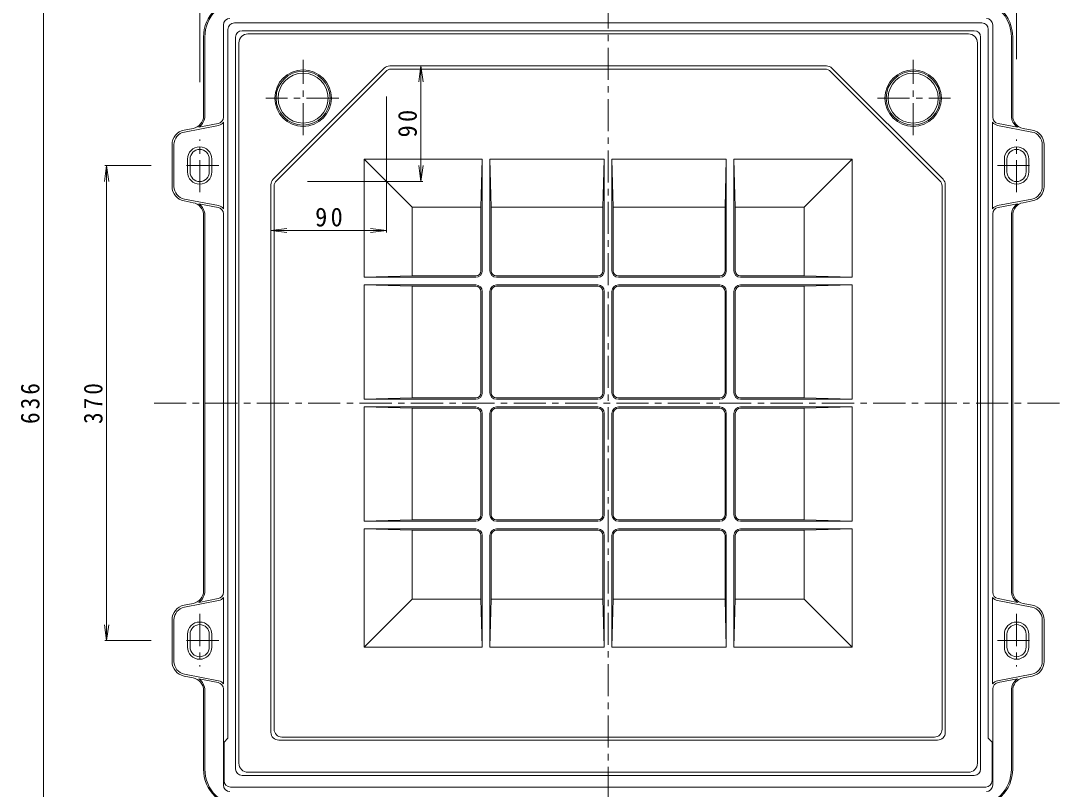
# Model space of a CAD drawing. Units: millimetres, scale not verified. Extents: x -960 to 836, y -688 to 698.
# Drawn here: x -778 to 33, y -373 to 225 of the extents above; entities that cross this region are included whole.
import ezdxf

# ---------------------------------------------------------------- set-up
doc = ezdxf.new("R2010")
doc.units = ezdxf.units.MM
doc.header["$LTSCALE"] = 5
doc.linetypes.add('CHAIN1', pattern=[8, 5, -1, 1, -1])
for name, color, linetype, lineweight in [('0-0_通り芯', 3, 'Continuous', 9), ('0-1_躯体', 2, 'Continuous', 9), ('0-4_その他', 7, 'Continuous', 9)]:
    doc.layers.add(name, color=color, linetype=linetype, lineweight=lineweight)
doc.styles.add('ＭＳ ゴシック', font='')
doc.styles.get('ＭＳ ゴシック').set_extended_font_data('MS Gothic')

msp = doc.modelspace()

# ---------------------------------------------------------------- linework, layer by layer
at = {"layer": '0-0_通り芯', "linetype": 'CHAIN1'}
for p, q in [((-320.628, 284.496), (-320.628, -429.017)), ((-558.128, 136.25), (-558.128, 195.049)), ((-83.128, 136.25), (-83.128, 195.049)), ((-530.387, 165.24), (-587.226, 165.24)), ((-110.869, 165.24), (-54.03, 165.24)), ((-674.142, -72.26), (32.885, -72.26))]:
    msp.add_line(p, q, dxfattribs=at)
at = {"layer": '0-0_通り芯'}
for p, q in [((-601.128, 215.24), (-40.128, 215.24)), ((-608.128, 208.24), (-608.128, -352.761)), ((-33.128, 208.24), (-33.128, -352.761)), ((-581.371, 101.997), (-494.885, 188.482)), ((-490.643, 190.24), (-150.613, 190.24)), ((-489.544, 187.803), (-151.712, 187.803)), ((-59.885, 101.997), (-146.371, 188.482)), ((-578.934, 100.898), (-493.787, 186.046)), ((-62.322, 100.898), (-147.47, 186.046)), ((-473.308, 80.419), (-510.628, 117.739)), ((-418.628, 117.739), (-510.628, 117.739)), ((-510.628, 25.74), (-510.628, 117.739)), ((-419.628, 80.419), (-418.628, 117.739)), ((-418.628, 30.74), (-418.628, 117.739)), ((-412.628, 117.739), (-411.628, 80.419)), ((-412.628, 30.74), (-412.628, 117.739)), ((-323.628, 117.739), (-412.628, 117.739)), ((-324.628, 80.419), (-323.628, 117.739)), ((-323.628, 30.74), (-323.628, 117.739)), ((-316.628, 80.419), (-317.628, 117.739)), ((-317.628, 30.74), (-317.628, 117.739)), ((-228.628, 117.739), (-317.628, 117.739)), ((-228.628, 117.739), (-229.628, 80.419)), ((-228.628, 30.74), (-228.628, 117.739)), ((-221.628, 80.419), (-222.628, 117.739)), ((-222.628, 30.74), (-222.628, 117.739)), ((-167.949, 80.419), (-130.628, 117.739)), ((-583.128, -328.761), (-583.128, 97.754)), ((-58.128, -328.761), (-58.128, 97.754)), ((-580.691, -326.324), (-580.691, 96.655)), ((-60.565, -326.324), (-60.565, 96.655)), ((-419.628, 80.419), (-473.308, 80.419)), ((-419.628, 30.74), (-419.628, 80.419)), ((-324.628, 80.419), (-411.628, 80.419)), ((-411.628, 30.74), (-411.628, 80.419)), ((-324.628, 30.74), (-324.628, 80.419)), ((-316.628, 80.419), (-229.628, 80.419)), ((-316.628, 30.74), (-316.628, 80.419)), ((-229.628, 30.74), (-229.628, 80.419)), ((-221.628, 80.419), (-167.949, 80.419)), ((-221.628, 30.74), (-221.628, 80.419)), ((-423.628, 25.74), (-510.628, 25.74)), ((-423.628, 26.74), (-473.308, 26.74)), ((-407.628, 26.74), (-328.628, 26.74)), ((-328.628, 25.74), (-407.628, 25.74)), ((-233.628, 26.74), (-312.628, 26.74)), ((-312.628, 25.74), (-233.628, 25.74)), ((-217.628, 26.74), (-167.949, 26.74)), ((-217.628, 25.74), (-130.628, 25.74)), ((-473.308, 18.74), (-510.628, 19.74)), ((-423.628, 19.74), (-510.628, 19.74)), ((-510.628, -69.26), (-510.628, 19.74)), ((-473.308, -68.26), (-473.308, 18.74)), ((-423.628, 18.74), (-473.308, 18.74)), ((-328.628, 19.74), (-407.628, 19.74)), ((-407.628, 18.74), (-328.628, 18.74)), ((-312.628, 19.74), (-233.628, 19.74)), ((-233.628, 18.74), (-312.628, 18.74)), ((-217.628, 19.74), (-130.628, 19.74)), ((-217.628, 18.74), (-167.949, 18.74)), ((-167.949, 18.74), (-130.628, 19.74)), ((-167.949, -68.26), (-167.949, 18.74)), ((-130.628, -69.26), (-130.628, 19.74)), ((-419.628, 14.74), (-419.628, -64.26)), ((-418.628, -64.26), (-418.628, 14.74)), ((-412.628, -64.26), (-412.628, 14.74)), ((-411.628, 14.74), (-411.628, -64.26)), ((-324.628, -64.26), (-324.628, 14.74)), ((-323.628, -64.26), (-323.628, 14.74)), ((-317.628, -64.26), (-317.628, 14.74)), ((-316.628, -64.26), (-316.628, 14.74)), ((-229.628, 14.74), (-229.628, -64.26)), ((-228.628, -64.26), (-228.628, 14.74)), ((-222.628, -64.26), (-222.628, 14.74)), ((-221.628, 14.74), (-221.628, -64.26)), ((-473.308, -68.26), (-510.628, -69.26)), ((-423.628, -69.26), (-510.628, -69.26)), ((-423.628, -68.26), (-473.308, -68.26)), ((-407.628, -68.26), (-328.628, -68.26)), ((-407.628, -69.26), (-328.628, -69.26)), ((-233.628, -68.26), (-312.628, -68.26)), ((-233.628, -69.26), (-312.628, -69.26)), ((-217.628, -68.26), (-167.949, -68.26)), ((-217.628, -69.26), (-130.628, -69.26)), ((-167.949, -68.26), (-130.628, -69.26)), ((-473.308, -76.26), (-510.628, -75.26)), ((-423.628, -75.26), (-510.628, -75.26)), ((-510.628, -164.26), (-510.628, -75.26)), ((-473.308, -76.26), (-473.308, -163.26)), ((-423.628, -76.26), (-473.308, -76.26)), ((-419.628, -159.26), (-419.628, -80.26)), ((-418.628, -80.26), (-418.628, -159.26)), ((-412.628, -80.26), (-412.628, -159.26)), ((-411.628, -159.26), (-411.628, -80.26)), ((-407.628, -75.26), (-328.628, -75.26)), ((-407.628, -76.26), (-328.628, -76.26)), ((-324.628, -80.26), (-324.628, -159.26)), ((-323.628, -80.26), (-323.628, -159.26)), ((-317.628, -80.26), (-317.628, -159.26)), ((-316.628, -80.26), (-316.628, -159.26)), ((-233.628, -75.26), (-312.628, -75.26)), ((-233.628, -76.26), (-312.628, -76.26)), ((-229.628, -159.26), (-229.628, -80.26)), ((-228.628, -80.26), (-228.628, -159.26)), ((-222.628, -80.26), (-222.628, -159.26)), ((-221.628, -159.26), (-221.628, -80.26)), ((-217.628, -75.26), (-130.628, -75.26)), ((-217.628, -76.26), (-167.949, -76.26)), ((-167.949, -76.26), (-130.628, -75.26)), ((-167.949, -76.26), (-167.949, -163.26)), ((-130.628, -164.26), (-130.628, -75.26)), ((-473.308, -163.26), (-510.628, -164.26)), ((-423.628, -164.26), (-510.628, -164.26)), ((-423.628, -170.26), (-510.628, -170.26)), ((-510.628, -262.26), (-510.628, -170.26)), ((-423.628, -163.26), (-473.308, -163.26)), ((-407.628, -163.26), (-328.628, -163.26)), ((-328.628, -164.26), (-407.628, -164.26)), ((-328.628, -170.26), (-407.628, -170.26)), ((-233.628, -163.26), (-312.628, -163.26)), ((-312.628, -164.26), (-233.628, -164.26)), ((-312.628, -170.26), (-233.628, -170.26)), ((-217.628, -163.26), (-167.949, -163.26)), ((-217.628, -164.26), (-130.628, -164.26)), ((-217.628, -170.26), (-130.628, -170.26)), ((-167.949, -163.26), (-130.628, -164.26)), ((-130.628, -262.26), (-130.628, -170.26)), ((-423.628, -171.26), (-473.308, -171.26)), ((-419.628, -175.26), (-419.628, -224.94)), ((-418.628, -175.26), (-418.628, -262.26)), ((-412.628, -175.26), (-412.628, -262.26)), ((-411.628, -175.26), (-411.628, -224.94)), ((-407.628, -171.26), (-328.628, -171.26)), ((-324.628, -175.26), (-324.628, -224.94)), ((-323.628, -175.26), (-323.628, -262.26)), ((-317.628, -175.26), (-317.628, -262.26)), ((-316.628, -175.26), (-316.628, -224.94)), ((-233.628, -171.26), (-312.628, -171.26)), ((-229.628, -175.26), (-229.628, -224.94)), ((-228.628, -175.26), (-228.628, -262.26)), ((-222.628, -175.26), (-222.628, -262.26)), ((-221.628, -175.26), (-221.628, -224.94)), ((-217.628, -171.26), (-167.949, -171.26)), ((-473.308, -224.94), (-510.628, -262.26)), ((-419.628, -224.94), (-473.308, -224.94)), ((-419.628, -224.94), (-418.628, -262.26)), ((-412.628, -262.26), (-411.628, -224.94)), ((-324.628, -224.94), (-411.628, -224.94)), ((-324.628, -224.94), (-323.628, -262.26)), ((-316.628, -224.94), (-317.628, -262.26)), ((-316.628, -224.94), (-229.628, -224.94)), ((-228.628, -262.26), (-229.628, -224.94)), ((-221.628, -224.94), (-222.628, -262.26)), ((-221.628, -224.94), (-167.949, -224.94)), ((-167.949, -224.94), (-130.628, -262.26)), ((-418.628, -262.26), (-510.628, -262.26)), ((-323.628, -262.26), (-412.628, -262.26)), ((-228.628, -262.26), (-317.628, -262.26)), ((-130.628, -262.26), (-222.628, -262.26)), ((-66.565, -332.324), (-574.691, -332.324)), ((-64.128, -334.761), (-577.128, -334.761)), ((-601.128, -359.761), (-40.128, -359.761))]:
    msp.add_line(p, q, dxfattribs=at)
for points in [[(-130.628, 25.74), (-130.628, 117.739), (-222.628, 117.739)], [(-510.628, 25.74), (-473.308, 26.74), (-473.308, 80.419)], [(-130.628, 25.74), (-167.949, 26.74), (-167.949, 80.419)], [(-510.628, -170.26), (-473.308, -171.26), (-473.308, -224.94)], [(-130.628, -170.26), (-167.949, -171.26), (-167.949, -224.94)]]:
    msp.add_lwpolyline(points, dxfattribs=at)
for centre, radius in [((-558.128, 165.24), 22), ((-83.128, 165.24), 22), ((-558.128, 165.24), 21), ((-558.128, 165.24), 19.5), ((-83.128, 165.24), 21), ((-83.128, 165.24), 19.5)]:
    msp.add_circle(centre, radius, dxfattribs=at)
for centre, radius, start, end in [((-601.128, 208.24), 7, 90, 180), ((-40.128, 208.24), 7, 0, 90), ((-490.643, 184.24), 6, 90, 134.99933), ((-489.544, 181.803), 6, 90, 134.99933), ((-151.712, 181.803), 6, 45.00067, 90), ((-150.613, 184.24), 6, 45.00067, 90), ((-577.128, 97.754), 6, 135.00034, 180), ((-574.691, 96.655), 6, 135.00034, 180), ((-66.565, 96.655), 6, 0, 44.99966), ((-64.128, 97.754), 6, 0, 44.99966), ((-423.628, 30.74), 4, 270, 0), ((-423.628, 30.74), 5, 270, 0), ((-407.628, 30.74), 5, 180, 270), ((-407.628, 30.74), 4, 180, 270), ((-328.628, 30.74), 4, 270, 0), ((-328.628, 30.74), 5, 270, 0), ((-312.628, 30.74), 5, 180, 270), ((-312.628, 30.74), 4, 180, 270), ((-233.628, 30.74), 4, 270, 0), ((-233.628, 30.74), 5, 270, 0), ((-217.628, 30.74), 5, 180, 270), ((-217.628, 30.74), 4, 180, 270), ((-423.628, 14.74), 5, 0, 90), ((-423.628, 14.74), 4, 0, 90), ((-407.628, 14.74), 5, 90, 180), ((-407.628, 14.74), 4, 90, 180), ((-328.628, 14.74), 5, 0, 90), ((-328.628, 14.74), 4, 0, 90), ((-312.628, 14.74), 5, 90, 180), ((-312.628, 14.74), 4, 90, 180), ((-233.628, 14.74), 5, 0, 90), ((-233.628, 14.74), 4, 0, 90), ((-217.628, 14.74), 5, 90, 180), ((-217.628, 14.74), 4, 90, 180), ((-423.628, -64.26), 4, 270, 0), ((-423.628, -64.26), 5, 270, 0), ((-407.628, -64.26), 5, 180, 270), ((-407.628, -64.26), 4, 180, 270), ((-328.628, -64.26), 4, 270, 0), ((-328.628, -64.26), 5, 270, 0), ((-312.628, -64.26), 5, 180, 270), ((-312.628, -64.26), 4, 180, 270), ((-233.628, -64.26), 4, 270, 0), ((-233.628, -64.26), 5, 270, 0), ((-217.628, -64.26), 5, 180, 270), ((-217.628, -64.26), 4, 180, 270), ((-423.628, -80.26), 5, 0, 90), ((-423.628, -80.26), 4, 0, 90), ((-407.628, -80.26), 5, 90, 180), ((-407.628, -80.26), 4, 90, 180), ((-328.628, -80.26), 5, 0, 90), ((-328.628, -80.26), 4, 0, 90), ((-312.628, -80.26), 5, 90, 180), ((-312.628, -80.26), 4, 90, 180), ((-233.628, -80.26), 5, 0, 90), ((-233.628, -80.26), 4, 0, 90), ((-217.628, -80.26), 5, 90, 180), ((-217.628, -80.26), 4, 90, 180), ((-423.628, -159.26), 4, 270, 0), ((-423.628, -159.26), 5, 270, 0), ((-407.628, -159.26), 5, 180, 270), ((-407.628, -159.26), 4, 180, 270), ((-328.628, -159.26), 4, 270, 0), ((-328.628, -159.26), 5, 270, 0), ((-312.628, -159.26), 5, 180, 270), ((-312.628, -159.26), 4, 180, 270), ((-233.628, -159.26), 4, 270, 0), ((-233.628, -159.26), 5, 270, 0), ((-217.628, -159.26), 5, 180, 270), ((-217.628, -159.26), 4, 180, 270), ((-423.628, -175.26), 5, 0, 90), ((-407.628, -175.26), 5, 90, 180), ((-328.628, -175.26), 5, 0, 90), ((-312.628, -175.26), 5, 90, 180), ((-233.628, -175.26), 5, 0, 90), ((-217.628, -175.26), 5, 90, 180), ((-423.628, -175.26), 4, 0, 90), ((-407.628, -175.26), 4, 90, 180), ((-328.628, -175.26), 4, 0, 90), ((-312.628, -175.26), 4, 90, 180), ((-233.628, -175.26), 4, 0, 90), ((-217.628, -175.26), 4, 90, 180), ((-577.128, -328.761), 6, 180, 270), ((-574.691, -326.324), 6, 180, 270), ((-66.565, -326.324), 6, 270, 0), ((-64.128, -328.761), 6, 270, 0), ((-601.128, -352.761), 7, 180, 270), ((-40.128, -352.761), 7, 270, 0)]:
    msp.add_arc(centre, radius, start, end, dxfattribs=at)
at = {"layer": '0-1_躯体'}
for p, q in [((-620.128, 222.24), (-620.128, 150.366)), ((-611.628, 223.74), (-29.628, 223.74)), ((-21.128, 222.24), (-21.128, 150.366)), ((-635.628, 212.74), (-635.628, 151.334)), ((-634.628, 212.74), (-634.628, 151.334)), ((-616.628, 218.74), (-616.628, -333.26)), ((-610.628, 212.74), (-610.628, -357.26)), ((-605.628, 217.74), (-35.628, 217.74)), ((-30.628, 212.74), (-30.628, -357.26)), ((-24.628, 218.74), (-24.628, -333.26)), ((-6.628, 212.74), (-6.628, 151.334)), ((-5.628, 212.74), (-5.628, 151.334)), ((-619.989, 146.386), (-619.989, 79.094)), ((-21.267, 146.386), (-21.267, 79.094)), ((-643.729, 141.675), (-650.812, 140.305)), ((-650.527, 138.833), (-623.894, 143.984)), ((-624.179, 145.457), (-639.23, 142.546)), ((9.271, 138.833), (-17.363, 143.984)), ((-17.078, 145.457), (-2.026, 142.546)), ((2.473, 141.675), (9.556, 140.305)), ((-660.128, 129.015), (-660.128, 96.464)), ((-658.628, 129.015), (-658.628, 96.464)), ((17.372, 129.015), (17.372, 96.464)), ((18.872, 129.015), (18.872, 96.464)), ((-648.128, 107.74), (-648.128, 117.739)), ((-646.128, 107.74), (-646.128, 117.739)), ((-631.128, 107.74), (-631.128, 117.739)), ((-629.128, 107.74), (-629.128, 117.739)), ((-12.128, 107.74), (-12.128, 117.739)), ((-10.128, 107.74), (-10.128, 117.739)), ((4.872, 107.74), (4.872, 117.739)), ((6.872, 107.74), (6.872, 117.739)), ((-643.729, 83.804), (-650.812, 85.174)), ((-650.527, 86.646), (-623.894, 81.495)), ((-624.179, 80.022), (-639.23, 82.934)), ((9.271, 86.646), (-17.363, 81.495)), ((-17.078, 80.022), (-2.026, 82.934)), ((2.473, 83.804), (9.556, 85.174)), ((-635.628, 74.145), (-635.628, -218.666)), ((-634.628, 74.145), (-634.628, -218.666)), ((-620.128, 75.113), (-620.128, -219.634)), ((-21.128, 75.113), (-21.128, -219.634)), ((-6.628, 74.145), (-6.628, -218.666)), ((-5.628, 74.145), (-5.628, -218.666)), ((-650.527, -231.167), (-623.894, -226.016)), ((-624.179, -224.543), (-639.23, -227.454)), ((-619.989, -290.906), (-619.989, -223.614)), ((-21.267, -290.906), (-21.267, -223.614)), ((9.271, -231.167), (-17.363, -226.016)), ((-17.078, -224.543), (-2.026, -227.454)), ((-643.729, -228.325), (-650.812, -229.694)), ((2.473, -228.325), (9.556, -229.694)), ((-660.128, -273.536), (-660.128, -240.985)), ((-658.628, -273.536), (-658.628, -240.985)), ((17.372, -273.536), (17.372, -240.985)), ((18.872, -273.536), (18.872, -240.985)), ((-648.128, -252.26), (-648.128, -262.26)), ((-646.128, -252.26), (-646.128, -262.26)), ((-631.128, -252.26), (-631.128, -262.26)), ((-629.128, -252.26), (-629.128, -262.26)), ((-12.128, -252.26), (-12.128, -262.26)), ((-10.128, -252.26), (-10.128, -262.26)), ((4.872, -252.26), (4.872, -262.26)), ((6.872, -252.26), (6.872, -262.26)), ((-650.527, -283.354), (-623.894, -288.505)), ((9.271, -283.354), (-17.363, -288.505)), ((-643.729, -286.196), (-650.812, -284.826)), ((-624.179, -289.978), (-639.23, -287.066)), ((-17.078, -289.978), (-2.026, -287.066)), ((2.473, -286.196), (9.556, -284.826)), ((-635.628, -357.26), (-635.628, -295.855)), ((-634.628, -357.26), (-634.628, -295.855)), ((-620.128, -369.76), (-620.128, -294.887)), ((-21.128, -369.76), (-21.128, -294.887)), ((-6.628, -357.26), (-6.628, -295.855)), ((-5.628, -357.26), (-5.628, -295.855)), ((-619.628, -336.26), (-616.628, -333.26)), ((-619.628, -336.26), (-619.628, -366.26)), ((-21.628, -336.26), (-24.628, -333.26)), ((-21.628, -336.26), (-21.628, -366.26)), ((-605.628, -362.26), (-35.628, -362.26)), ((-614.628, -371.26), (-26.628, -371.26))]:
    msp.add_line(p, q, dxfattribs=at)
at = {"layer": '0-1_躯体', "linetype": 'CHAIN1'}
for p, q in [((-638.628, 91.929), (-638.628, 132.874)), ((-2.628, 91.929), (-2.628, 132.874)), ((-623.827, 112.74), (-653.787, 112.74)), ((-17.429, 112.74), (12.531, 112.74)), ((-638.628, -236.45), (-638.628, -277.395)), ((-2.628, -236.45), (-2.628, -277.395)), ((-623.827, -257.26), (-653.787, -257.26)), ((-17.429, -257.26), (12.531, -257.26))]:
    msp.add_line(p, q, dxfattribs=at)
at = {"layer": '0-1_躯体'}
for centre, radius, start, end in [((-605.628, 212.74), 30, 90, 180), ((-605.628, 212.74), 29, 90, 180), ((-35.628, 212.74), 30, 0, 90), ((-35.628, 212.74), 29, 0, 90), ((-615.128, 222.24), 5, 90, 180), ((-26.128, 222.24), 5, 0, 90), ((-611.628, 218.74), 5, 90, 180), ((-29.628, 218.74), 5, 0, 90), ((-605.628, 212.74), 5, 90, 180), ((-35.628, 212.74), 5, 0, 90), ((-645.628, 151.494), 10, 280.94653, 0), ((-645.628, 151.494), 11, 305.56578, 0), ((-625.128, 150.366), 5, 280.94681, 0), ((-625.128, 150.366), 6.5, 280.94681, 322.23773), ((-16.128, 150.366), 6.5, 217.76227, 259.05319), ((-16.128, 150.366), 5, 180, 259.05319), ((4.372, 151.494), 11, 180, 234.43422), ((4.372, 151.494), 10, 180, 259.05347), ((-648.628, 129.015), 11.5, 100.94781, 180), ((-648.628, 129.015), 10, 100.94781, 180), ((7.372, 129.015), 10, 0, 79.05219), ((7.372, 129.015), 11.5, 0, 79.05219), ((-638.628, 117.739), 9.5, 0, 180), ((-638.628, 117.739), 7.5, 0, 180), ((-2.628, 117.739), 9.5, 0, 180), ((-2.628, 117.739), 7.5, 0, 180), ((-638.628, 107.74), 9.5, 180, 0), ((-638.628, 107.74), 7.5, 180, 0), ((-2.628, 107.74), 9.5, 180, 0), ((-2.628, 107.74), 7.5, 180, 0), ((-648.628, 96.464), 11.5, 180, 259.05219), ((-648.628, 96.464), 10, 180, 259.05219), ((7.372, 96.464), 10, 280.94781, 0), ((7.372, 96.464), 11.5, 280.94781, 0), ((-645.628, 73.986), 10, 0, 79.05219), ((-645.628, 73.986), 11, 0, 54.43422), ((-625.128, 75.113), 6.5, 37.76227, 79.05229), ((-16.128, 75.113), 6.5, 100.94728, 142.23773), ((4.372, 73.986), 11, 125.56578, 180), ((4.372, 73.986), 10, 100.94781, 180), ((-625.128, 75.113), 5, 0, 79.05319), ((-16.128, 75.113), 5, 100.94681, 180), ((-645.628, -218.506), 10, 280.94781, 0), ((-645.628, -218.506), 11, 305.56578, 0), ((4.372, -218.506), 11, 180, 234.43422), ((4.372, -218.506), 10, 180, 259.05219), ((-625.128, -219.634), 5, 280.94681, 0), ((-625.128, -219.634), 6.5, 280.94771, 322.23773), ((-16.128, -219.634), 6.5, 217.76227, 259.05272), ((-16.128, -219.634), 5, 180, 259.05319), ((-648.628, -240.985), 11.5, 100.94781, 180), ((-648.628, -240.985), 10, 100.94781, 180), ((7.372, -240.985), 10, 0, 79.05219), ((7.372, -240.985), 11.5, 0, 79.05219), ((-638.628, -252.26), 9.5, 0, 180), ((-2.628, -252.26), 9.5, 0, 180), ((-638.628, -252.26), 7.5, 0, 180), ((-2.628, -252.26), 7.5, 0, 180), ((-638.628, -262.26), 9.5, 180, 0), ((-638.628, -262.26), 7.5, 180, 0), ((-2.628, -262.26), 9.5, 180, 0), ((-2.628, -262.26), 7.5, 180, 0), ((-648.628, -273.536), 11.5, 180, 259.05219), ((-648.628, -273.536), 10, 180, 259.05219), ((7.372, -273.536), 10, 280.94781, 0), ((7.372, -273.536), 11.5, 280.94781, 0), ((-645.628, -296.014), 10, 0, 79.05347), ((-645.628, -296.014), 11, 0, 54.43422), ((-625.128, -294.887), 5, 0, 79.05319), ((-625.128, -294.887), 6.5, 37.76227, 79.05319), ((-16.128, -294.887), 6.5, 100.94681, 142.23773), ((-16.128, -294.887), 5, 100.94681, 180), ((4.372, -296.014), 11, 125.56578, 180), ((4.372, -296.014), 10, 100.94653, 180), ((-605.628, -357.26), 30, 180, 270), ((-605.628, -357.26), 29, 180, 270), ((-605.628, -357.26), 5, 180, 270), ((-35.628, -357.26), 5, 270, 0), ((-35.628, -357.26), 29, 270, 0), ((-35.628, -357.26), 30, 270, 0), ((-615.128, -369.76), 5, 180, 270), ((-614.628, -366.26), 5, 180, 270), ((-26.628, -366.26), 5, 270, 0), ((-26.128, -369.76), 5, 270, 0)]:
    msp.add_arc(centre, radius, start, end, dxfattribs=at)
at = {"layer": '0-4_その他'}
for p, q in [((-638.628, 361.76), (-638.628, 177.545)), ((-2.628, 361.76), (-2.628, 195.455)), ((-760.164, -390.26), (-760.164, 245.74)), ((-464.858, 190.24), (-482.755, 190.24)), ((-466.358, 190.24), (-467.99, 177.847)), ((-466.358, 100.239), (-466.358, 190.24)), ((-466.358, 190.24), (-464.726, 177.847)), ((-493.128, 60.592), (-493.128, 166.437)), ((-711.068, 112.74), (-712.699, 100.347)), ((-712.568, 112.74), (-676.411, 112.74)), ((-711.068, -257.26), (-711.068, 112.74)), ((-711.068, 112.74), (-709.436, 100.347)), ((-466.358, 100.239), (-467.99, 112.632)), ((-466.358, 100.239), (-464.726, 112.632)), ((-464.858, 100.239), (-554.803, 100.239)), ((-583.128, 60.592), (-583.128, 77.992)), ((-583.128, 62.092), (-570.735, 63.724)), ((-583.128, 62.092), (-493.128, 62.092)), ((-583.128, 62.092), (-570.735, 60.461)), ((-493.128, 62.092), (-505.521, 63.724)), ((-493.128, 62.092), (-505.521, 60.461)), ((-711.068, -257.26), (-712.699, -244.867)), ((-711.068, -257.26), (-709.436, -244.867)), ((-712.568, -257.26), (-676.411, -257.26))]:
    msp.add_line(p, q, dxfattribs=at)

# ---------------------------------------------------------------- texts
at = {"layer": '0-4_その他', "color": 2, "char_height": 14.66, "attachment_point": 7, "rotation": 90, "style": 'ＭＳ ゴシック'}
for s, insert in [('\\T1.27;\\W0.95;90', (-469.358, 134.614)), ('\\T1.27;\\W0.9;636', (-763.164, -88.51)), ('\\T1.27;\\W0.9;370', (-714.068, -88.51))]:
    msp.add_mtext(s, dxfattribs=dict(at, insert=insert))
at = {"layer": '0-4_その他', "color": 2, "insert": (-548.753, 65.092), "char_height": 14.66, "attachment_point": 7, "style": 'ＭＳ ゴシック'}
msp.add_mtext('\\T1.27;\\W0.95;90', dxfattribs=at)

doc.saveas('drawing.dxf')
